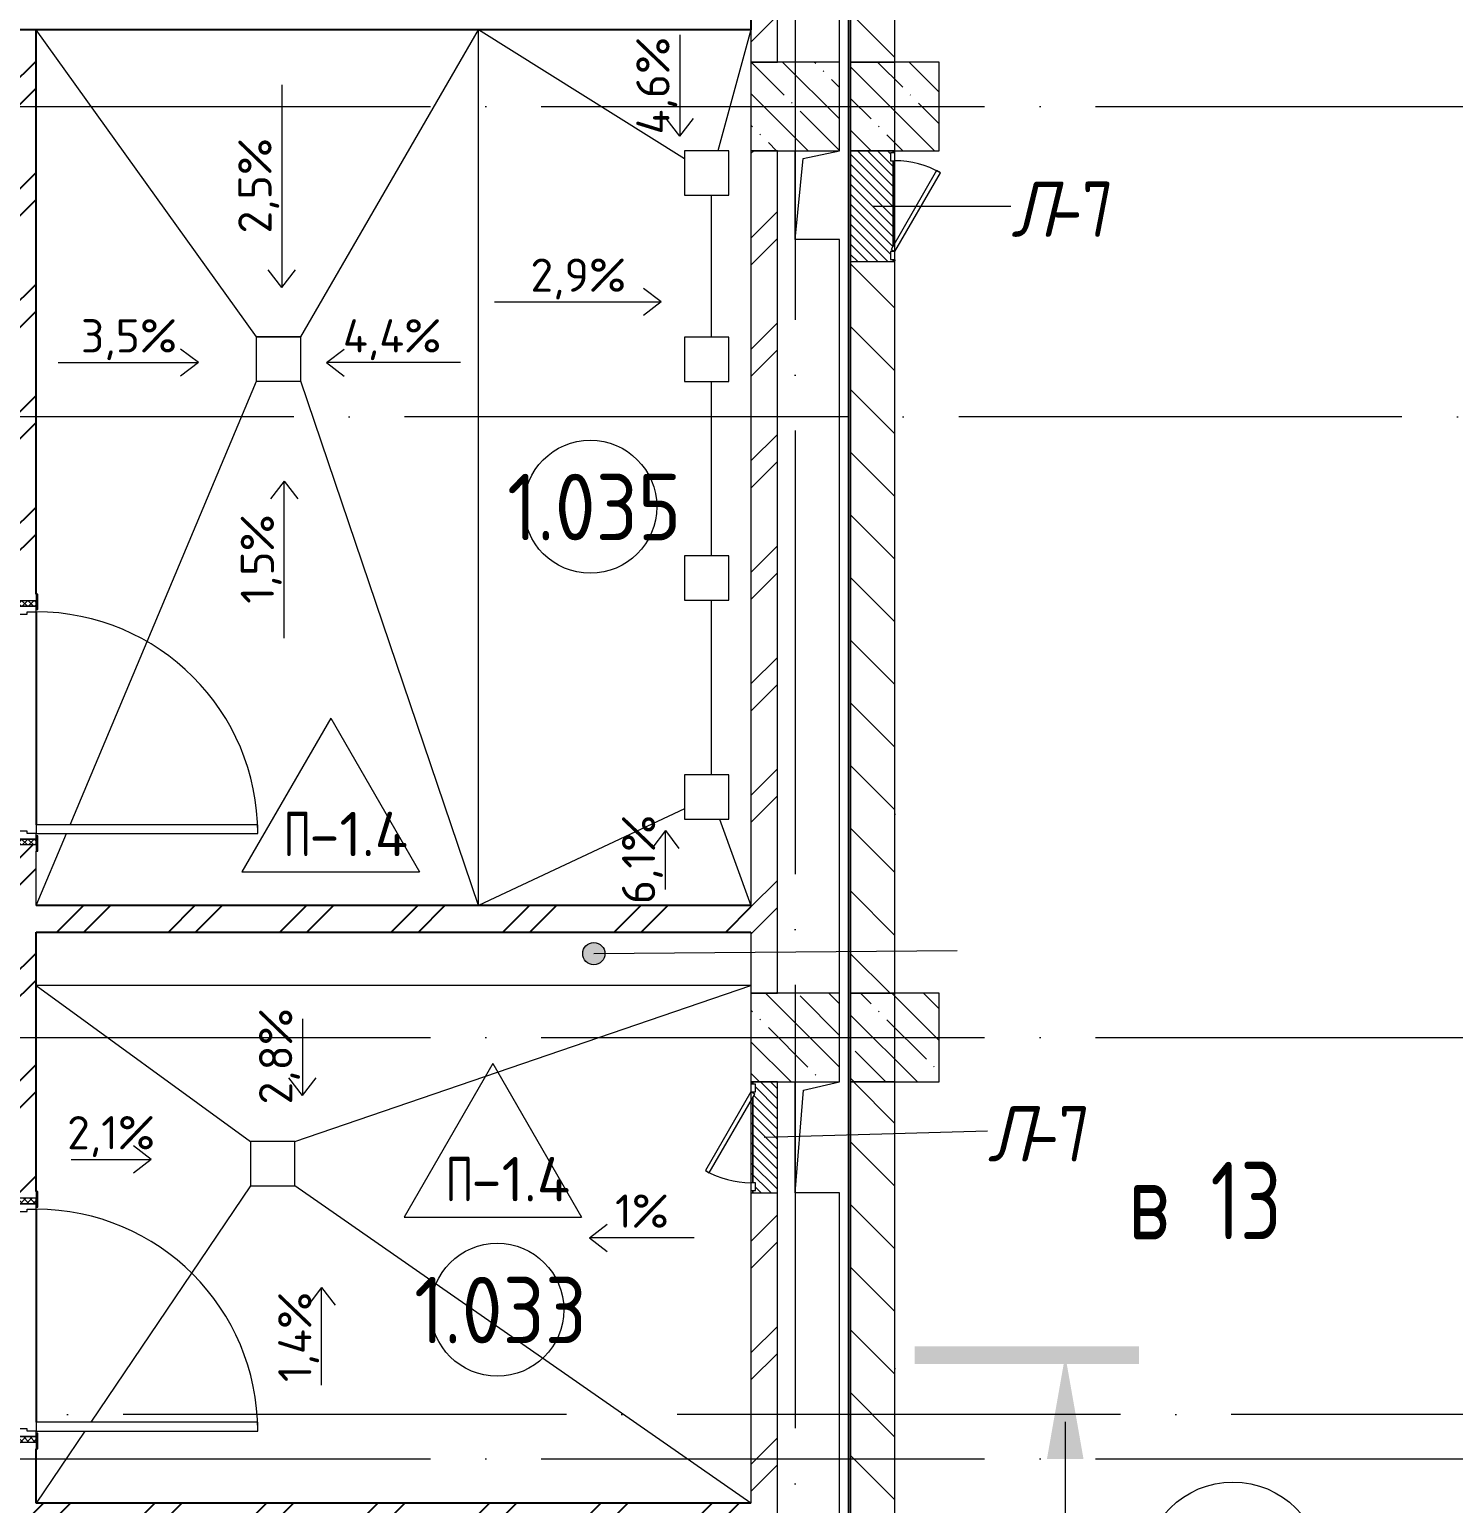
# Model space of a CAD drawing. Header units: millimetres. Extents: x -68946 to 690821, y -552984 to 293768.
# Drawn here: x 122433 to 128858, y 26223 to 32872 of the extents above; entities that cross this region are included whole.
import ezdxf

# ---------------------------------------------------------------- set-up
doc = ezdxf.new("R2010")
doc.units = ezdxf.units.MM
for name, pattern in [('ADSK_Линия сетки', [2500, 2000, -250, 0, -250]), ('ADSK_Невидимые', [500, 300, -200]), ('ADSK_Скрыто', [600, 300, -300])]:
    doc.linetypes.add(name, pattern=pattern)
for name, color, linetype, lineweight in [('0) блоки', 250, 'Continuous', 25), ('A-AREA-____-IDEN', 250, 'Continuous', 9), ('A-DETL-____-HDLN', 250, 'ADSK_Невидимые', 9), ('A-DETL-GENF-OTLN', 250, 'Continuous', 5), ('A-DOOR-____-IDEN', 250, 'Continuous', 9), ('A-DOOR-____-MCUT', 250, 'Continuous', 5), ('A-DOOR-____-OTLN', 250, 'Continuous', 5), ('A-DOOR-FRAM-MCUT', 250, 'Continuous', 5), ('A-DOOR-FRAM-OTLN', 250, 'Continuous', 5), ('A-FLOR-____-IDEN', 250, 'Continuous', 9), ('A-FLOR-____-OTLN', 250, 'Continuous', 9), ('A-GENM-____-MCUT', 250, 'Continuous', 25), ('A-GENM-____-OTLN', 250, 'Continuous', 9), ('A-GLAZ-____-OTLN', 250, 'Continuous', 5), ('A-WALL-____-MCUT', 250, 'Continuous', 13), ('A-WALL-____-PATT', 250, 'Continuous', 13), ('G-____-____-DIMS', 250, 'Continuous', 9), ('G-____-____-SYMB', 250, 'ADSK_Скрыто', 9), ('G-____-____-TEXT', 250, 'Continuous', 9), ('S-COLS-____-MCUT', 250, 'Continuous', 25), ('S-COLS-____-OTLN', 250, 'Continuous', 9), ('S-GRID-____-OTLN', 250, 'Continuous', 9)]:
    doc.layers.add(name, color=color, linetype=linetype, lineweight=lineweight)
doc.styles.add('GOST Common_2', font='', dxfattribs={"width": 0.8, "height": 350})
doc.styles.add('ISOCPEUR_1', font='isocpeur.ttf', dxfattribs={"width": 0.9, "height": 250})
doc.styles.add('ISOCPEUR_2', font='isocpeur.ttf', dxfattribs={"height": 160})
doc.styles.add('ISOCPEUR_3', font='isocpeur.ttf', dxfattribs={"height": 250})
doc.styles.add('ISOCPEUR_I_1', font='ГОСТ тип А.ttf', dxfattribs={"height": 2500})
doc.styles.get('GOST Common_2').set_extended_font_data('GOST Common')
pattern_1 = [(45, (12287.9, -0.0006), (-251.4472, 251.4472), []), (45, (12287.9, 381), (-251.4472, 251.4472), [])]
pattern_2 = [(135, (12287.91, -0.0006), (-142.5612, -142.5612), []), (135, (12430.48, -0.0006), (-142.5612, -142.5612), [252.016, -50.403, 3.353, -47.05])]
pattern_3 = [(45, (125, 0), (-22.6274, 22.6274), [])]

# ---------------------------------------------------------------- blocks, each defined once
blk = doc.blocks.new('Разрез - Номер вида спереди_3_5 мм-32550530-АР1_Кладочный план 1 этажа С2и3')
at = {"layer": 'G-____-____-SYMB', "linetype": 'Continuous'}
for points in [[(9.798, 0.404), (9.798, -0.394), (-0.333, -0.394), (-0.333, 0.404)], [(2.176, -4.675), (3, 0), (3.824, -4.675)]]:
    blk.add_hatch(color=256, dxfattribs=at).paths.add_polyline_path(points)
at = {"layer": 'G-____-____-SYMB', "linetype": 'Continuous', "lineweight": 20}
blk.add_line((3, -3), (3, -9.663), dxfattribs=at)
blk = doc.blocks.new('Дверь_СКБ_1Ст_Внутренняя - Д-32л_1100x2100h_Душ-42648193-АР1_Маркировочный план 1 этажа С2и3')
at = {"layer": 'A-DOOR-____-OTLN'}
h = blk.add_hatch(dxfattribs=at)
h.set_pattern_fill('FP_12', color=256, style=0, pattern_type=2)
h.set_pattern_definition([(135, (1751.41, 124.685), (-14.14214, -14.14214), []), (225, (1751.41, 124.685), (14.14214, -14.14214), [])])
h.paths.add_polyline_path([(562.5, 60), (537.5, 60), (537.5, -60), (562.5, -60)])
at = {"layer": 'A-DOOR-FRAM-OTLN'}
h = blk.add_hatch(dxfattribs=at)
h.set_pattern_fill('FP_13', color=256, style=0, pattern_type=2)
h.set_pattern_definition([(45, (-371.384, 124.685), (-14.1421, 14.1421), []), (135, (-371.384, 124.685), (-14.1421, -14.1421), [])])
h.paths.add_polyline_path([(-512.5, -60), (-512.5, 60), (-537.5, 60), (-537.5, -60)])
at = {"layer": 'A-DOOR-____-MCUT'}
for p, q in [((512.5, 1060), (472.5, 1060)), ((472.5, 1060), (472.5, 60)), ((512.5, 60), (512.5, 1060)), ((472.5, 60), (512.5, 60))]:
    blk.add_line(p, q, dxfattribs=at)
at = {"layer": 'A-DOOR-____-OTLN'}
blk.add_arc((512.5, 60), 1000, 90, 180, dxfattribs=at)
at = {"layer": 'A-DOOR-FRAM-MCUT'}
for p, q in [((-497.5, 68), (-567.5, 68)), ((-567.5, 68), (-567.5, 60)), ((-497.5, 60), (-497.5, 68)), ((592.5, 68), (522.5, 68)), ((522.5, 68), (522.5, 60)), ((592.5, 60), (592.5, 68)), ((-567.5, 60), (-497.5, 60)), ((-512.5, 60), (-537.5, 60)), ((-537.5, 60), (-537.5, -60)), ((-487.5, 60), (-512.5, 60)), ((-512.5, 60), (-512.5, -20)), ((-512.5, -60), (-512.5, 60)), ((-497.5, 60), (-512.5, 60)), ((-512.5, 60), (-512.5, 59)), ((-512.5, 59), (-497.5, 59)), ((-497.5, 59), (-497.5, 60)), ((-487.5, 20), (-487.5, 60)), ((-477.5, 20), (-487.5, 20)), ((-477.5, -20), (-477.5, 20)), ((512.5, 20), (502.5, 20)), ((502.5, 20), (502.5, -20)), ((512.5, 60), (512.5, 20)), ((537.5, 60), (512.5, 60)), ((537.5, 60), (522.5, 60)), ((522.5, 60), (522.5, 59)), ((522.5, 60), (592.5, 60)), ((522.5, 59), (537.5, 59)), ((537.5, -20), (537.5, 60)), ((562.5, 60), (537.5, 60)), ((537.5, 60), (537.5, -60)), ((537.5, 59), (537.5, 60)), ((562.5, -60), (562.5, 60)), ((-497.5, -60), (-567.5, -60)), ((-567.5, -60), (-567.5, -68)), ((-537.5, -60), (-512.5, -60)), ((-512.5, -20), (-477.5, -20)), ((-497.5, -20), (-512.5, -20)), ((-512.5, -20), (-512.5, -60)), ((-512.5, -60), (-497.5, -60)), ((-497.5, -60), (-497.5, -20)), ((-497.5, -68), (-497.5, -60)), ((502.5, -20), (537.5, -20)), ((537.5, -20), (522.5, -20)), ((522.5, -20), (522.5, -60)), ((522.5, -60), (537.5, -60)), ((592.5, -60), (522.5, -60)), ((522.5, -60), (522.5, -68)), ((537.5, -60), (537.5, -20)), ((537.5, -60), (562.5, -60)), ((592.5, -68), (592.5, -60)), ((-567.5, -68), (-497.5, -68)), ((522.5, -68), (592.5, -68))]:
    blk.add_line(p, q, dxfattribs=at)
blk = doc.blocks.new('_Wn_-As_OpeningMEP_floor__Rectangular - _Wn_-As_OpeningMEP_floor__Rectangular-34705337-АР1_Маркировочный план 1 этажа С2и3')
at = {"layer": 'A-DETL-GENF-OTLN', "lineweight": 5}
for p, q in [((-100, -150), (-64.6, 214.6)), ((-64.6, 214.6), (100, 250))]:
    blk.add_line(p, q, dxfattribs=at)
blk = doc.blocks.new('_Wn_-As_OpeningMEP_floor__Rectangular - _Wn_-As_OpeningMEP_floor__Rectangular-34705469-АР1_Маркировочный план 1 этажа С2и3')
at = {"layer": 'A-DETL-GENF-OTLN', "lineweight": 5}
for p, q in [((-62.2, 262.2), (100, 300)), ((-100, -200), (-62.2, 262.2))]:
    blk.add_line(p, q, dxfattribs=at)
blk = doc.blocks.new('АР_Люк - ЛРС_ВК_500х400_наружный_NCS S 1000-N-V132-АР1_Маркировочный план 1 этажа С2и3')
at = {"layer": 'A-DOOR-____-OTLN'}
h = blk.add_hatch(dxfattribs=at)
h.set_pattern_fill('FP_148', color=256, style=0, pattern_type=2)
h.set_pattern_definition(pattern_3)
h.paths.add_polyline_path([(375, -100), (375, 100), (365, 100), (365, 80), (330, 80), (330, 100), (320, 82.7), (290, 100), (-80, 100), (-80, 80), (-115, 80), (-115, 100), (-125, 100), (-125, -100), (-40, -100)])
at = {"layer": 'A-DETL-GENF-OTLN', "lineweight": 5}
for p, q in [((375, 100), (-125, 100)), ((-125, 100), (-125, -100)), ((375, -100), (375, 100)), ((-125, -100), (375, -100))]:
    blk.add_line(p, q, dxfattribs=at)
at = {"layer": 'A-DOOR-____-MCUT', "lineweight": 5}
for p, q in [((-25.1, 305), (-35.1, 287.7)), ((-35.1, 287.7), (320, 82.7)), ((330, 100), (-25.1, 305)), ((-80, 100), (-115, 100)), ((-115, 100), (-115, 80)), ((-115, 80), (-80, 80)), ((-80, 80), (-80, 100)), ((320, 82.7), (330, 100)), ((365, 100), (330, 100)), ((330, 100), (330, 80)), ((330, 80), (365, 80)), ((365, 80), (365, 100))]:
    blk.add_line(p, q, dxfattribs=at)
blk.add_arc((330, 100), 410, 150, 180, dxfattribs=at)
at = {"layer": 'A-DOOR-____-OTLN'}
blk.add_line((330, 100), (-25.1, 305), dxfattribs=at)
blk = doc.blocks.new('ASML_АР_Отделка Люка - ВО Отделка люков_Грунтовка 0_Шпатлевка 0_Окраска 0_0-42722003-АР1_Маркировочный план 1 этажа С2и3')
at = {"layer": 'A-GENM-____-MCUT', "lineweight": 5}
for p, q in [((-240, 3), (-250, 3)), ((-250, 3), (-250, 0)), ((177.1, 3), (-205, 3)), ((205, 3), (201, 3)), ((250, 3), (240, 3)), ((250, 0), (250, 3)), ((-250, 0), (-240, 0)), ((-205, 0), (182.3, 0)), ((199.2, 0), (205, 0)), ((240, 0), (250, 0))]:
    blk.add_line(p, q, dxfattribs=at)
blk = doc.blocks.new('АР_Люк - ЛРС_ВК_500х400_наружный_NCS S 1000-N-V133-АР1_Маркировочный план 1 этажа С2и3')
at = {"layer": 'A-DOOR-____-OTLN'}
h = blk.add_hatch(dxfattribs=at)
h.set_pattern_fill('FP_148', color=256, style=0, pattern_type=2)
h.set_pattern_definition(pattern_3)
h.paths.add_polyline_path([(-125, 50), (-124, -60), (375, -60), (375, 60), (365, 60), (365, 40), (330, 40), (330, 60), (320, 42.7), (290, 60), (-80, 60), (-80, 40), (-115, 40), (-115, 60), (-125, 60), (-125, 53)])
at = {"layer": 'A-DETL-GENF-OTLN', "lineweight": 5}
for p, q in [((375, 60), (-125, 60)), ((-125, 60), (-125, -60)), ((375, -60), (375, 60)), ((-125, -60), (375, -60))]:
    blk.add_line(p, q, dxfattribs=at)
at = {"layer": 'A-DOOR-____-MCUT', "lineweight": 5}
for p, q in [((-25.1, 265), (-35.1, 247.7)), ((-35.1, 247.7), (320, 42.7)), ((330, 60), (-25.1, 265)), ((-80, 60), (-115, 60)), ((-115, 60), (-115, 40)), ((-115, 40), (-80, 40)), ((-80, 40), (-80, 60)), ((320, 42.7), (330, 60)), ((365, 60), (330, 60)), ((330, 60), (330, 40)), ((330, 40), (365, 40)), ((365, 40), (365, 60))]:
    blk.add_line(p, q, dxfattribs=at)
blk.add_arc((330, 60), 410, 150, 180, dxfattribs=at)
at = {"layer": 'A-DOOR-____-OTLN'}
blk.add_line((330, 60), (-25.1, 265), dxfattribs=at)
blk = doc.blocks.new('AAR_СКБ_Марка_Помещения_мал - Номер-28977439-АР1_Маркировочный план 1 этажа С2и3')
at = {"layer": 'A-AREA-____-IDEN'}
blk.add_circle((-0.028, 0), 3, dxfattribs=at)
blk = doc.blocks.new('AAR_СКБ_Марка_Перекрытия - Марка пола-17325028-АР1_Маркировочный план 1 этажа С2и3')
at = {"layer": 'A-FLOR-____-IDEN'}
for p, q in [((0, 6.932), (-4.002, 0)), ((0, 6.932), (4.002, 0)), ((-4.002, 0), (4.002, 0))]:
    blk.add_line(p, q, dxfattribs=at)
blk = doc.blocks.new('ADSK_Марка_Дверь - Типоразмер_ADSK_Марка-30565456-АР1_Маркировочный план 1 этажа С2и3')
at = {"layer": 'A-DOOR-____-IDEN'}
blk.add_circle((0, 0), 4, dxfattribs=at)

msp = doc.modelspace()

# ---------------------------------------------------------------- hatches: boundary and pattern name
at = {"layer": '0) блоки'}
h = msp.add_hatch(dxfattribs=at)
h.set_pattern_fill('FP_4', color=256, style=0, pattern_type=2)
h.set_pattern_definition(pattern_1)
h.paths.add_polyline_path([(122462.9138, 19225), (122462.9138, 19614.9994), (122342.9138, 19614.8316), (122342.9138, 19225)])
h.paths.add_polyline_path([(122462.9138, 20714.9994), (122462.9138, 24729.9994), (122342.9138, 24729.9994), (122342.9138, 20714.9994), (122435.6441, 20714.9994)])
h.paths.add_polyline_path([(122342.9138, 25829.9994), (122462.9138, 25829.9994), (122462.9138, 26105), (122342.9138, 26105), (122342.9138, 25859.9994)])
h.paths.add_polyline_path([(122342.9138, 26225), (122462.9138, 26225), (122462.9138, 26499.9994), (122342.9138, 26499.9994), (122342.9138, 26229.4651)])
h.paths.add_polyline_path([(122462.9138, 27599.9994), (122462.9138, 29194.9994), (122342.9138, 29194.9994), (122342.9138, 27599.9994)])
h.paths.add_polyline_path([(122342.9138, 30294.9994), (122462.9138, 30294.9994), (122462.9138, 32869.9994), (122342.9138, 32869.9994), (122342.9138, 30324.9994)])
h = msp.add_hatch(dxfattribs=at)
h.set_pattern_fill('FP_4', color=256, style=0, pattern_type=2)
h.set_pattern_definition(pattern_1)
h.paths.add_polyline_path([(124909.4079, 28799.9994), (125687.9144, 28799.9994), (125687.9144, 28919.9994), (122462.9138, 28919.9994), (122462.9138, 28799.9994), (124499.0987, 28799.9994)])
h = msp.add_hatch(dxfattribs=at)
h.set_pattern_fill('FP_4', color=256, style=0, pattern_type=2)
h.set_pattern_definition(pattern_1)
h.paths.add_polyline_path([(123662.9138, 26105), (125687.9144, 26105), (125687.9144, 26225), (119042.9138, 26225), (119042.9138, 26105), (123629.6001, 26105)])
h.paths.add_polyline_path([(117391.1526, 26105), (117942.9138, 26105), (117942.9138, 26225), (117187.8919, 26225), (117187.8919, 26105), (117203.3127, 26105)])
h.paths.add_polyline_path([(121517.9138, 26145), (120037.9138, 26145), (120037.9138, 26215), (121587.9138, 26215), (121587.9138, 26145)])
at = {"layer": 'A-WALL-____-PATT', "lineweight": 15, "true_color": 0x000000}
h = msp.add_hatch(dxfattribs=at)
h.set_pattern_fill('FP_4', color=18, style=0, pattern_type=2)
h.set_pattern_definition(pattern_1)
h.paths.add_polyline_path([(125807.9144, 19424.9994), (125807.9144, 22424.9994), (125687.9144, 22424.9994), (125687.9144, 19424.9994)])
h.paths.add_polyline_path([(125687.9144, 22824.9994), (125807.9143, 22825), (125807.9144, 23664.9994), (125687.9144, 23664.9994), (125687.9144, 22953.0468)])
h.paths.add_polyline_path([(125687.9144, 24164.9994), (125807.9144, 24164.9994), (125807.9144, 27624.9994), (125687.9144, 27624.9994), (125687.9144, 24779.9994)])
h.paths.add_polyline_path([(125687.9144, 28524.9994), (125807.9144, 28524.9994), (125807.9144, 32324.9994), (125687.9144, 32324.9678), (125687.9144, 28559.9994)])
h.paths.add_polyline_path([(125756.261, 32724.9994), (125807.9144, 32724.9994), (125807.9144, 34855), (125687.9144, 34855), (125687.9144, 32724.9994), (125725.2662, 32724.9994)])
h.paths.add_polyline_path([(125697.9144, 35355), (125807.9144, 35355), (125807.9141, 35574.9994), (125687.9144, 35574.9994), (125687.9144, 35355), (125694.9144, 35355)])
h = msp.add_hatch(dxfattribs=at)
h.set_pattern_fill('FP_2', color=18, style=0, pattern_type=2)
h.set_pattern_definition([(135, (12287.91, -0.0006), (-141.42136, -141.42136), [])])
h.paths.add_polyline_path([(126330.9144, 19924.9994), (126337.9144, 19924.9994), (126337.9144, 22424.9994), (126137.9144, 22424.9994), (126137.9144, 19924.9994), (126327.9144, 19924.9994)])
h.paths.add_polyline_path([(126276.3634, 22824.9994), (126337.9144, 22824.9994), (126337.9144, 28124.9993), (126137.9144, 28124.9994), (126137.9144, 22824.9994)])
h.paths.add_polyline_path([(126337.9144, 28524.9994), (126337.9144, 31824.9403), (126137.9144, 31824.9403), (126137.9144, 28524.9994), (126312.4387, 28524.9994)])
h.paths.add_polyline_path([(126137.9144, 32724.9994), (126337.9144, 32724.9994), (126337.9144, 35574.9994), (126137.9144, 35574.9994), (126137.9144, 33216.6433)])
at = {"layer": 'G-____-____-TEXT', "true_color": 0x000000}
h = msp.add_hatch(color=18, dxfattribs=at)
edge = h.paths.add_edge_path()
edge.add_arc((124979.1334, 28703.4397), 50, 0, 360)
at = {"layer": 'S-COLS-____-OTLN', "lineweight": 5, "true_color": 0x000000}
h = msp.add_hatch(dxfattribs=at)
h.set_pattern_fill('FP_1', color=18, style=0, pattern_type=2)
h.set_pattern_definition(pattern_2)
h.paths.add_polyline_path([(125807.9144, 32324.9994), (126087.8913, 32324.9994), (126087.8919, 32724.9994), (125687.8919, 32724.9994), (125687.9144, 32324.9994)])
h = msp.add_hatch(dxfattribs=at)
h.set_pattern_fill('FP_1', color=18, style=0, pattern_type=2)
h.set_pattern_definition(pattern_2)
h.paths.add_polyline_path([(126369.8919, 32324.9994), (126537.8919, 32324.9994), (126537.8611, 32724.9994), (126137.8919, 32724.9994), (126137.9144, 32324.9994), (126337.9144, 32324.9994)])
h = msp.add_hatch(dxfattribs=at)
h.set_pattern_fill('FP_1', color=18, style=0, pattern_type=2)
h.set_pattern_definition(pattern_2)
h.paths.add_polyline_path([(125739.4814, 28124.9994), (126087.8919, 28124.9994), (126087.8919, 28524.9994), (125687.8919, 28524.9994), (125687.9144, 28124.9994), (125697.9144, 28124.9994)])
h = msp.add_hatch(dxfattribs=at)
h.set_pattern_fill('FP_1', color=18, style=0, pattern_type=2)
h.set_pattern_definition(pattern_2)
h.paths.add_polyline_path([(126314.7621, 28124.9994), (126537.8919, 28125.001), (126537.8919, 28524.9994), (126137.8919, 28524.9994), (126137.9144, 28124.9994), (126276.3634, 28124.9994)])

# ---------------------------------------------------------------- linework, layer by layer
at = {"color": 1}
msp.add_lwpolyline([(173774.1788, 68376.857), (126127.8919, 68376.857), (126127.8919, -4557.0324), (173774.1788, -4557.0324)], close=True, dxfattribs=at)
at = {"layer": '0) блоки'}
for p, q in [((122462.9138, 30324.9994), (122462.9138, 32869.9994)), ((122462.9138, 30244.9994), (122462.9138, 29284.9994)), ((125687.9144, 28919.9994), (122462.9138, 28919.9994)), ((122462.9138, 28799.9994), (125687.9144, 28799.9994)), ((122462.9138, 27629.9994), (122462.9138, 28799.9994)), ((122462.9138, 27549.9994), (122462.9138, 26589.9994)), ((122462.9138, 26225), (122462.9138, 26469.9994)), ((125687.9144, 26225), (122462.9138, 26225))]:
    msp.add_line(p, q, dxfattribs=at)
msp.add_lwpolyline([(125687.9144, 32869.9994), (119462.9138, 32869.9994), (119462.9138, 32989.9994), (125687.9144, 32989.9994)], close=True, dxfattribs=at)
at = {"layer": 'A-DETL-____-HDLN', "color": 18, "true_color": 0x000000}
msp.add_line((123457.8546, 31485.2517), (123657.8546, 31485.2517), dxfattribs=at)
at = {"layer": 'A-DOOR-____-IDEN', "color": 18, "true_color": 0x000000}
for p, q in [((126237.9144, 32074.9403), (126861.2505, 32074.9403)), ((125747.9144, 27874.9994), (126755.557, 27904.5229))]:
    msp.add_line(p, q, dxfattribs=at)
at = {"layer": 'A-FLOR-____-OTLN', "color": 18, "lineweight": 5, "true_color": 0x000000}
for p, q in [((126087.8919, 32724.9994), (126087.8919, 35574.9994)), ((125387.9144, 32324.9678), (125387.9144, 32124.9678)), ((125587.9144, 32324.9678), (125387.9144, 32324.9678)), ((125587.9144, 32124.9678), (125587.9144, 32324.9678)), ((125887.9141, 31924.9836), (125887.9141, 32324.9836)), ((125387.9144, 32124.9678), (125587.9144, 32124.9678)), ((126087.8919, 31924.9836), (125887.9141, 31924.9836)), ((126087.8919, 28524.9994), (126087.8919, 31924.9836)), ((123457.8546, 31285.2517), (123457.8546, 31485.2517)), ((123657.8546, 31485.2517), (123457.8546, 31485.2517)), ((123657.8546, 31285.2517), (123657.8546, 31485.2517)), ((125387.9144, 31484.4397), (125387.9144, 31284.4397)), ((125587.9144, 31484.4397), (125387.9144, 31484.4397)), ((125587.9144, 31284.4397), (125587.9144, 31484.4397)), ((123457.8546, 31285.2517), (123657.8546, 31285.2517)), ((125387.9144, 31284.4397), (125587.9144, 31284.4397)), ((125387.9144, 30496.9397), (125387.9144, 30296.9397)), ((125587.9144, 30496.9397), (125387.9144, 30496.9397)), ((125587.9144, 30296.9397), (125587.9144, 30496.9397)), ((125387.9144, 30296.9397), (125587.9144, 30296.9397)), ((125387.9144, 29509.4397), (125387.9144, 29309.4397)), ((125587.9144, 29509.4397), (125387.9144, 29509.4397)), ((125587.9144, 29309.4397), (125587.9144, 29509.4397)), ((125387.9144, 29309.4397), (125587.9144, 29309.4397)), ((125687.9144, 28559.9994), (122462.9138, 28559.9994)), ((125887.8919, 27624.9998), (125887.8919, 28124.9994)), ((123629.6001, 27855.7122), (123429.6001, 27855.7122)), ((123429.6001, 27855.7122), (123429.6001, 27655.7122)), ((123629.6001, 27655.7122), (123629.6001, 27855.7122)), ((123429.6001, 27655.7122), (123629.6001, 27655.7122)), ((126087.8919, 27624.9998), (125887.8919, 27624.9998)), ((126087.9646, 23965.2976), (126087.8919, 27624.9998))]:
    msp.add_line(p, q, dxfattribs=at)
at = {"layer": 'A-FLOR-____-OTLN', "color": 18, "true_color": 0x000000}
for p, q in [((123457.8546, 31485.2517), (122462.9138, 32869.9994)), ((123657.8546, 31485.2517), (124458.4794, 32869.9994)), ((124458.4794, 28919.9994), (124458.4794, 32869.9994)), ((125387.9144, 32288.4315), (124458.4794, 32869.9994)), ((125687.9144, 32869.9994), (125538.584, 32324.9678)), ((125507.9883, 32124.9678), (125507.9883, 31484.4397)), ((122616.4507, 29284.9994), (123457.8546, 31285.2517)), ((124458.4794, 28919.9994), (123657.8546, 31285.2517)), ((125507.9883, 31284.4397), (125507.9883, 30496.9397)), ((125507.9883, 30296.9397), (125507.9883, 29509.4397)), ((125387.9144, 29356.8605), (124458.4794, 28919.9994)), ((125545.8698, 29309.4397), (125687.9144, 28919.9994)), ((122462.9138, 28919.9994), (122599.6247, 29244.9994)), ((122462.9138, 28559.9994), (123429.6001, 27855.7122)), ((123629.6001, 27855.7122), (125687.9144, 28559.9994)), ((123429.6001, 27655.7122), (122709.5322, 26589.9994)), ((125687.9144, 26225), (123629.6001, 27655.7122)), ((122682.5055, 26549.9994), (122462.9138, 26225))]:
    msp.add_line(p, q, dxfattribs=at)
at = {"layer": 'A-WALL-____-MCUT', "color": 18, "lineweight": 15, "true_color": 0x000000}
for p, q in [((125807.9144, 32724.9994), (125807.9144, 35575)), ((126137.9144, 35574.9994), (126137.9144, 32724.9994)), ((126337.9144, 32724.9994), (126337.9144, 35574.9994)), ((125687.9144, 32869.9994), (125687.9144, 32724.9994)), ((125687.9144, 32724.9994), (125807.9144, 32724.9994)), ((126137.9144, 32724.9994), (126337.9144, 32724.9994)), ((125687.9144, 32324.9994), (125687.9144, 28919.9994)), ((125807.9144, 32324.9994), (125687.9144, 32324.9994)), ((125807.9144, 28524.9994), (125807.9144, 32324.9994)), ((126337.9144, 32324.9994), (126137.9144, 32324.9994)), ((126137.9144, 32324.9403), (126137.9144, 28524.9994)), ((126337.9144, 32314.9403), (126337.9144, 32324.9403)), ((126337.9144, 31909.9403), (126337.9144, 32279.9403)), ((126337.9144, 28524.9994), (126337.9144, 31834.9403)), ((122462.9138, 28919.9994), (122462.9138, 29164.9994)), ((125687.9144, 28799.9994), (125687.9144, 28524.9994)), ((125687.9144, 28524.9994), (125807.9144, 28524.9994)), ((126137.9144, 28524.9994), (126337.9144, 28524.9994)), ((125687.9144, 28124.9994), (125687.9144, 28114.9994)), ((125694.9144, 28124.9994), (125687.9144, 28124.9994)), ((125807.9144, 28124.9994), (125697.9144, 28124.9994)), ((125807.9144, 22824.9994), (125807.9144, 28124.9994)), ((126137.9144, 28124.9994), (126137.9144, 22824.9994)), ((126337.9144, 28124.9994), (126137.9144, 28124.9994)), ((126337.9144, 24349.9994), (126337.9144, 28124.9994)), ((125687.9144, 28039.9994), (125687.9144, 27669.9994)), ((125687.9144, 27634.9994), (125687.9144, 26225))]:
    msp.add_line(p, q, dxfattribs=at)
at = {"layer": 'G-____-____-DIMS', "color": 18, "true_color": 0x000000}
for p, q in [((125366.7583, 32848.1309), (125366.7583, 32389.9404)), ((123571.0797, 32622.7379), (123571.0797, 31707.3447)), ((125366.7583, 32389.9404), (125305.3721, 32469.9404)), ((125366.7583, 32389.9404), (125428.1445, 32469.9404)), ((123571.0797, 31707.3447), (123509.6935, 31787.3447)), ((123571.0797, 31707.3447), (123632.4658, 31787.3447)), ((125282.8788, 31642.6775), (125202.8788, 31704.0636)), ((124530.4236, 31642.6775), (125282.8788, 31642.6775)), ((125282.8788, 31642.6775), (125202.8788, 31581.2913)), ((123194.9226, 31368.881), (123114.9226, 31430.2672)), ((123772.7871, 31368.881), (123852.7871, 31430.2672)), ((122562.5426, 31368.881), (123194.9226, 31368.881)), ((123194.9226, 31368.881), (123114.9226, 31307.4949)), ((123772.7871, 31368.881), (123852.7871, 31307.4949)), ((124377.9093, 31368.881), (123772.7871, 31368.881)), ((123581.9828, 30834.629), (123520.5966, 30754.629)), ((123581.9828, 30834.629), (123643.3689, 30754.629)), ((123581.9828, 30125.9273), (123581.9828, 30834.629)), ((125301.9641, 29258.117), (125240.5779, 29178.117)), ((125301.9641, 29258.117), (125363.3503, 29178.117)), ((125301.9641, 28992.8652), (125301.9641, 29258.117)), ((123664.7005, 28409.4007), (123664.7005, 28063.3457)), ((123664.7005, 28063.3457), (123603.3143, 28143.3457)), ((123664.7005, 28063.3457), (123726.0866, 28143.3457)), ((122982.0676, 27774.6306), (122902.0676, 27836.0168)), ((122620.9709, 27774.6306), (122982.0676, 27774.6306)), ((122982.0676, 27774.6306), (122902.0676, 27713.2445)), ((124959.2128, 27421.0245), (125039.2128, 27482.4107)), ((124959.2128, 27421.0245), (125039.2128, 27359.6383)), ((125431.2392, 27421.0245), (124959.2128, 27421.0245)), ((123750.9618, 27197.525), (123689.5757, 27117.525)), ((123750.9618, 27197.525), (123812.348, 27117.525)), ((123750.9618, 26756.52), (123750.9618, 27197.525))]:
    msp.add_line(p, q, dxfattribs=at)
at = {"layer": 'G-____-____-TEXT', "color": 18, "true_color": 0x000000}
msp.add_line((124979.1334, 28703.4397), (126617.9237, 28717.8591), dxfattribs=at)
msp.add_circle((124979.1334, 28703.4397), 50, dxfattribs=at)
at = {"layer": 'S-COLS-____-MCUT', "color": 18, "lineweight": 5, "true_color": 0x000000}
for p, q in [((125687.8919, 32724.9994), (125687.8919, 32324.9994)), ((126087.8919, 32724.9994), (125807.9144, 32724.9994)), ((126087.8919, 32324.9994), (126087.8919, 32724.9994)), ((126137.8919, 32724.9994), (126137.8919, 32324.9994)), ((126537.8919, 32724.9994), (126337.9144, 32724.9994)), ((126537.8919, 32324.9994), (126537.8919, 32724.9994)), ((125807.9144, 32324.9994), (126087.8919, 32324.9994)), ((126337.9144, 32324.9994), (126537.8919, 32324.9994)), ((125687.8919, 28524.9994), (125687.8919, 28124.9994)), ((126087.8919, 28524.9994), (125807.9144, 28524.9994)), ((126087.8919, 28124.9994), (126087.8919, 28524.9994)), ((126137.8919, 28524.9994), (126137.8919, 28124.9994)), ((126537.8919, 28524.9994), (126337.9144, 28524.9994)), ((126537.8919, 28124.9994), (126537.8919, 28524.9994)), ((125807.9144, 28124.9994), (126087.8919, 28124.9994)), ((126337.9144, 28124.9994), (126537.8919, 28124.9994))]:
    msp.add_line(p, q, dxfattribs=at)
at = {"layer": 'S-COLS-____-OTLN', "color": 18, "lineweight": 5, "true_color": 0x000000}
for p, q in [((125807.9144, 32724.9994), (125687.8919, 32724.9994)), ((126337.9144, 32724.9994), (126137.8919, 32724.9994)), ((125687.8919, 32324.9994), (125807.9144, 32324.9994)), ((126137.8919, 32324.9994), (126337.9144, 32324.9994)), ((125807.9144, 28524.9994), (125687.8919, 28524.9994)), ((126337.9144, 28524.9994), (126137.8919, 28524.9994)), ((125687.9144, 28124.9994), (125694.9144, 28124.9994)), ((125697.9144, 28124.9994), (125807.9144, 28124.9994)), ((126137.8919, 28124.9994), (126337.9144, 28124.9994))]:
    msp.add_line(p, q, dxfattribs=at)
at = {"layer": 'S-GRID-____-OTLN', "color": 18, "linetype": 'ADSK_Линия сетки', "true_color": 0x000000}
for p, q in [((125887.9138, 61063.6538), (125887.9138, -1649.5356)), ((126337.9138, -2919.5356), (126337.9138, 59793.6538)), ((77240.3519, 32525), (168626.8279, 32525)), ((168626.8279, 31125), (111607.9138, 31125)), ((77240.3519, 28325), (168626.8279, 28325)), ((167356.8279, 26625), (111607.9138, 26625)), ((77240.3519, 26425), (168626.8279, 26425))]:
    msp.add_line(p, q, dxfattribs=at)

# ---------------------------------------------------------------- block references
at = {"layer": 'A-AREA-____-IDEN', "color": 18, "true_color": 0x000000, "xscale": 99.99999999999993, "yscale": 99.99999999999993, "zscale": 99.99999999999993}
for p in [(124966.0672, 30718.9165), (124546.2327, 27096.8307)]:
    msp.add_blockref('AAR_СКБ_Марка_Помещения_мал - Номер-28977439-АР1_Маркировочный план 1 этажа С2и3', p, dxfattribs=at)
at = {"layer": 'A-DOOR-____-IDEN', "color": 18, "true_color": 0x000000, "xscale": 99.99999999999993, "yscale": 99.99999999999993, "zscale": 99.99999999999993}
msp.add_blockref('ADSK_Марка_Дверь - Типоразмер_ADSK_Марка-30565456-АР1_Маркировочный план 1 этажа С2и3', (127862.9138, 25919.9994), dxfattribs=at)
at = {"layer": 'A-DOOR-____-OTLN', "color": 18, "true_color": 0x000000}
for name, p, rotation in [('АР_Люк - ЛРС_ВК_500х400_наружный_NCS S 1000-N-V132-АР1_Маркировочный план 1 этажа С2и3', (126237.9144, 32199.9403), 269.9999999999999), ('Дверь_СКБ_1Ст_Внутренняя - Д-32л_1100x2100h_Душ-42648193-АР1_Маркировочный план 1 этажа С2и3', (122402.9138, 29757.4994), 270), ('АР_Люк - ЛРС_ВК_500х400_наружный_NCS S 1000-N-V133-АР1_Маркировочный план 1 этажа С2и3', (125747.9144, 27749.9994), 90), ('Дверь_СКБ_1Ст_Внутренняя - Д-32л_1100x2100h_Душ-42648193-АР1_Маркировочный план 1 этажа С2и3', (122402.9138, 27062.4994), 270)]:
    msp.add_blockref(name, p, dxfattribs=dict(at, rotation=rotation))
at = {"layer": 'A-FLOR-____-IDEN', "color": 18, "true_color": 0x000000, "xscale": 99.99999999999993, "yscale": 99.99999999999993, "zscale": 99.99999999999993}
for p in [(123791.8832, 29071.5511), (124523.196, 27514.6145)]:
    msp.add_blockref('AAR_СКБ_Марка_Перекрытия - Марка пола-17325028-АР1_Маркировочный план 1 этажа С2и3', p, dxfattribs=at)
at = {"layer": 'A-GENM-____-OTLN', "color": 18, "lineweight": 5, "true_color": 0x000000}
for p, rotation in [((126327.9144, 32074.9403), 269.9999999999999), ((125697.9144, 27874.9994), 90)]:
    msp.add_blockref('ASML_АР_Отделка Люка - ВО Отделка люков_Грунтовка 0_Шпатлевка 0_Окраска 0_0-42722003-АР1_Маркировочный план 1 этажа С2и3', p, dxfattribs=dict(at, rotation=rotation))
at = {"layer": 'A-GLAZ-____-OTLN', "color": 18, "true_color": 0x000000}
for name, p in [('_Wn_-As_OpeningMEP_floor__Rectangular - _Wn_-As_OpeningMEP_floor__Rectangular-34705337-АР1_Маркировочный план 1 этажа С2и3', (125987.9141, 32074.9836)), ('_Wn_-As_OpeningMEP_floor__Rectangular - _Wn_-As_OpeningMEP_floor__Rectangular-34705469-АР1_Маркировочный план 1 этажа С2и3', (125987.8919, 27824.9996))]:
    msp.add_blockref(name, p, dxfattribs=at)
at = {"layer": 'G-____-____-SYMB', "linetype": 'Continuous', "lineweight": 40, "extrusion": (0, 0, -1), "xscale": 99.99999999999993, "yscale": 99.99999999999993, "zscale": 99.99999999999993}
msp.add_blockref('Разрез - Номер вида спереди_3_5 мм-32550530-АР1_Кладочный план 1 этажа С2и3', (-127406.0321, 26892.0179), dxfattribs=at)

# ---------------------------------------------------------------- texts
at = {"layer": 'A-AREA-____-IDEN', "color": 18, "true_color": 0x000000, "char_height": 300, "width": 609.2825, "attachment_point": 1, "style": 'ISOCPEUR_1'}
for s, insert in [('1.035', (124587.728, 30867.5763)), ('1.033', (124167.8935, 27245.4905))]:
    msp.add_mtext(s, dxfattribs=dict(at, insert=insert))
at = {"layer": 'A-DOOR-____-IDEN', "color": 18, "true_color": 0x000000, "char_height": 250, "attachment_point": 1, "style": 'ISOCPEUR_I_1'}
for s, insert, width in [('\\fISOCPEUR|b0|i1|c204|p34|;\\W.9;Л', (126861.2505, 32186.2945), 223.670812), ('-7', (127045.7973, 32186.2945), 404.0505), ('\\fISOCPEUR|b0|i1|c204|p34|;\\W.9;Л', (126755.557, 28015.8771), 223.670812), ('-7', (126940.1039, 28015.8771), 404.0505)]:
    msp.add_mtext(s, dxfattribs=dict(at, insert=insert, width=width))
at = {"layer": 'A-FLOR-____-IDEN', "color": 18, "true_color": 0x000000, "char_height": 200, "attachment_point": 1, "style": 'ISOCPEUR_2'}
for s, insert, width in [('\\fISOCPEUR|b0|i0|c204|p34|;\\W.7;П', (123579.6482, 29342.9369), 140.295312), ('-1.4', (123695.4035, 29342.9369), 398.438687), ('\\fISOCPEUR|b0|i0|c204|p34|;\\W.7;П', (124310.9611, 27786.0003), 140.295312), ('-1.4', (124426.7163, 27786.0003), 398.438687)]:
    msp.add_mtext(s, dxfattribs=dict(at, insert=insert, width=width))
at = {"layer": 'G-____-____-DIMS', "color": 18, "true_color": 0x000000, "char_height": 150, "attachment_point": 1, "rotation": 90, "line_spacing_factor": 1.149209, "style": 'ISOCPEUR_3'}
for s, insert, width in [('4,6%', (125170.7899, 32397.9279), 530.658563), ('2,5%', (123375.1113, 31951.4035), 512.730909), ('1,5%', (123386.0144, 30281.58), 476.8756), ('6,1%', (125105.9957, 28926.793), 476.8756), ('2,8%', (123468.7321, 28022.7354), 512.730909), ('1,4%', (123554.9935, 26770.8545), 494.803255)]:
    msp.add_mtext(s, dxfattribs=dict(at, insert=insert, width=width))
at = {"layer": 'G-____-____-DIMS', "color": 18, "true_color": 0x000000, "char_height": 150, "attachment_point": 1, "line_spacing_factor": 1.149209, "style": 'ISOCPEUR_3'}
for s, insert, width in [('2,9%', (124693.0133, 31838.6458), 512.730909), ('3,5%', (122665.0947, 31564.8494), 512.730909), ('4,4%', (123846.7706, 31564.8494), 548.586217), ('2,1%', (122602.8211, 27970.599), 476.8756), ('1%', (125074.9613, 27616.9929), 288.635232)]:
    msp.add_mtext(s, dxfattribs=dict(at, insert=insert, width=width))
at = {"layer": 'G-____-____-SYMB', "linetype": 'Continuous', "char_height": 350, "attachment_point": 1, "style": 'GOST Common_2'}
for s, insert, width in [(' 13', (127591.1519, 27764.3237), 519.4935), ('\\fGOST Common|b0|i0|c204|p34|;\\W.8;в', (127390.0685, 27764.3237), 243.713)]:
    msp.add_mtext(s, dxfattribs=dict(at, insert=insert, width=width))

doc.saveas('drawing.dxf')
